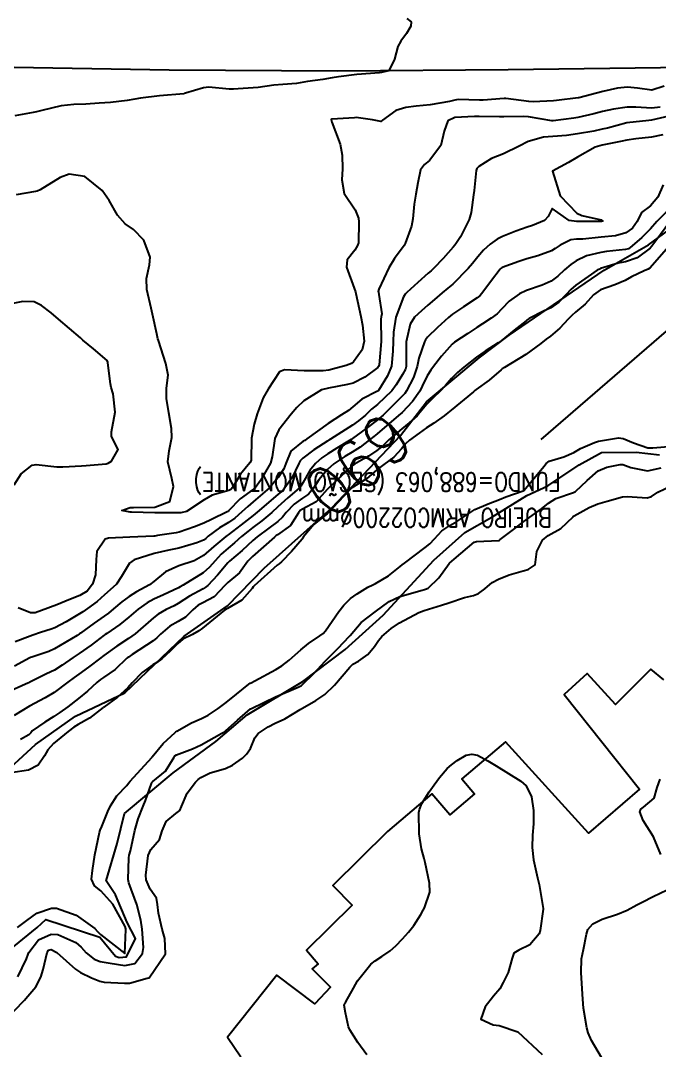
# Model space of a CAD drawing. Header units: metres. Extents: x 292545 to 299085, y 7450245 to 7463078.
# Drawn here: x 293152.5 to 293204.4, y 7462653.6 to 7462737.3 of the extents above; entities that cross this region are included whole.
import ezdxf
from ezdxf.enums import TextEntityAlignment as Align

# ---------------------------------------------------------------- set-up
doc = ezdxf.new("R2010")
doc.units = ezdxf.units.M
doc.linetypes.add('CONTINUO', pattern=[0])
for name, color, linetype in [('Cotas', 45, 'Continuous'), ('Curvas de Nivel 1m', 11, 'Continuous'), ('Curvas de Nivel 5m', 15, 'Continuous'), ('Edificações', 30, 'Continuous'), ('Hidrografia', 140, 'Continuous'), ('Linha Férrea', 20, 'Continuous'), ('TEXTO', 45, 'Continuous')]:
    doc.layers.add(name, color=color, linetype=linetype)
doc.styles.add('ROMANS', font='romans', dxfattribs={"height": 0.2})
doc.styles.add('Style-STANDARD', font='STANDARD.shx')

msp = doc.modelspace()

# ---------------------------------------------------------------- linework, layer by layer
at = {"layer": 'Curvas de Nivel 1m', "flags": 128}
for points, elevation in [([(293183.876, 7462737.515), (293184.235, 7462737.226), (293184.218, 7462736.878), (293183.864, 7462736.301), (293183.413, 7462735.679), (293183.145, 7462735.237), (293182.883, 7462734.194), (293182.414, 7462733.244), (293181.932, 7462733.138), (293181.822, 7462733.119), (293181.667, 7462733.098), (293179.82, 7462732.944), (293178.348, 7462732.765), (293177.817, 7462732.677), (293177.065, 7462732.561), (293175.813, 7462732.375), (293174.925, 7462732.226), (293173.811, 7462732.139), (293173.082, 7462732.085), (293171.808, 7462731.903), (293170.194, 7462731.782), (293169.806, 7462731.756), (293169.451, 7462731.759), (293167.808, 7462731.926), (293167.354, 7462731.877), (293165.915, 7462731.439), (293165.828, 7462731.414), (293165.803, 7462731.408), (293165.758, 7462731.397), (293163.8, 7462731.208), (293162.257, 7462731.027), (293161.798, 7462730.961), (293161.15, 7462730.853), (293159.795, 7462730.685), (293158.885, 7462730.615), (293157.793, 7462730.543), (293156.831, 7462730.511), (293155.791, 7462730.405), (293154.22, 7462730.016), (293153.786, 7462729.911), (293153.516, 7462729.862), (293152.034, 7462729.607)], 697), ([(293204.795, 7462731.998), (293203.81, 7462731.672), (293202.643, 7462731.839), (293201.812, 7462731.936), (293201, 7462731.839), (293199.808, 7462731.584), (293197.863, 7462731.069), (293197.817, 7462731.056), (293196.045, 7462730.842), (293195.799, 7462730.818), (293194.165, 7462730.738), (293193.798, 7462730.763), (293191.937, 7462731.002), (293191.801, 7462731.003), (293190.091, 7462730.864), (293189.798, 7462730.858), (293188.066, 7462730.911), (293187.798, 7462730.871), (293187.364, 7462730.752), (293185.796, 7462730.48), (293184.642, 7462730.374), (293183.793, 7462730.285), (293182.993, 7462730.036), (293181.903, 7462729.249), (293181.848, 7462729.183), (293181.781, 7462729.133), (293181.094, 7462729.26), (293179.951, 7462729.443), (293179.785, 7462729.448), (293179.63, 7462729.436), (293177.783, 7462729.329), (293177.741, 7462729.301), (293177.78, 7462729.076), (293178.464, 7462727.293), (293178.63, 7462726.405), (293178.65, 7462725.291), (293178.606, 7462724.405), (293178.791, 7462723.289), (293179.69, 7462721.956), (293179.969, 7462721.277), (293179.991, 7462720.966), (293179.947, 7462719.277), (293179.891, 7462719.046), (293179.654, 7462718.681), (293179.038, 7462717.89), (293178.972, 7462717.287), (293179.616, 7462715.584), (293179.72, 7462715.279), (293179.751, 7462715.139), (293180.143, 7462713.274), (293180.278, 7462712.577), (293180.414, 7462711.271), (293180.248, 7462710.581), (293179.546, 7462709.586), (293179.378, 7462709.448), (293178.946, 7462709.286), (293177.839, 7462708.996), (293177.537, 7462708.931), (293177.095, 7462708.863), (293175.538, 7462708.86), (293173.936, 7462708.949), (293173.537, 7462708.781), (293172.619, 7462707.364), (293172.201, 7462706.681), (293171.712, 7462705.377), (293171.485, 7462704.539), (293171.271, 7462703.382), (293171.241, 7462701.587), (293171.141, 7462701.383), (293170.363, 7462700.461), (293169.74, 7462699.397), (293169.59, 7462699.229), (293169.42, 7462699.138), (293168.063, 7462698.767), (293167.412, 7462698.367), (293165.984, 7462697.441), (293165.522, 7462697.327), (293165.401, 7462697.316), (293163.541, 7462697.329), (293163.401, 7462697.33), (293161.525, 7462697.374), (293161.401, 7462697.382), (293160.736, 7462697.507), (293161.405, 7462697.745), (293161.668, 7462697.758), (293163.406, 7462697.78), (293164.637, 7462698.232), (293164.938, 7462699.455), (293164.782, 7462700.104), (293164.462, 7462701.46), (293164.564, 7462702.351), (293164.793, 7462703.457), (293164.766, 7462704.171), (293164.55, 7462705.459), (293164.351, 7462706.621), (293164.361, 7462707.462), (293164.49, 7462708.504), (293164.317, 7462709.462), (293163.713, 7462711.317), (293163.667, 7462711.469), (293163.569, 7462711.882), (293163.229, 7462713.474), (293163.117, 7462713.956), (293162.751, 7462715.479), (293162.72, 7462716.381), (293162.989, 7462717.476), (293163.019, 7462718.1), (293162.507, 7462719.482), (293161.672, 7462720.364), (293160.992, 7462720.816), (293160.369, 7462721.51), (293159.701, 7462722.721), (293159.129, 7462723.526), (293157.724, 7462724.659), (293156.435, 7462724.843), (293155.723, 7462724.591), (293154.094, 7462723.584), (293153.838, 7462723.462), (293153.711, 7462723.436), (293152.131, 7462723.181)], 696), ([(293205.187, 7462729.571), (293203.777, 7462729.242), (293203.558, 7462729.211), (293201.773, 7462729.02), (293200.205, 7462728.599), (293199.768, 7462728.499), (293199.076, 7462728.36), (293197.763, 7462728.119), (293196.857, 7462727.984), (293195.761, 7462727.904), (293195.002, 7462727.856), (293193.757, 7462727.502), (293193.016, 7462727.121), (293191.747, 7462726.515), (293190.758, 7462726.134), (293189.736, 7462725.474), (293189.584, 7462725.312), (293189.518, 7462725.162), (293189.353, 7462723.518), (293189.314, 7462723.164), (293189.113, 7462721.741), (293188.954, 7462721.167), (293188.245, 7462719.758), (293187.866, 7462719.187), (293187.778, 7462719.071), (293187.659, 7462718.921), (293186.838, 7462718.005), (293186.093, 7462717.205), (293185.855, 7462716.984), (293185.629, 7462716.797), (293184.783, 7462716.057), (293183.891, 7462715.227), (293183.747, 7462715.094), (293183.609, 7462714.887), (293182.992, 7462713.239), (293182.813, 7462712.002), (293182.789, 7462711.242), (293182.763, 7462710.45), (293182.629, 7462709.244), (293182.313, 7462708.467), (293181.577, 7462707.259), (293181.512, 7462707.204), (293180.228, 7462706.551), (293179.5, 7462705.95), (293179.144, 7462705.636), (293178.587, 7462705.289), (293177.486, 7462704.591), (293175.75, 7462703.327), (293175.591, 7462703.209), (293175.47, 7462703.137), (293174.456, 7462702.342), (293174.06, 7462701.344), (293173.89, 7462700.894), (293173.431, 7462700.181), (293172.739, 7462699.36), (293171.411, 7462698.209), (293170.956, 7462697.836), (293170.483, 7462697.389), (293169.908, 7462696.882), (293169.39, 7462696.537), (293168.678, 7462696.112), (293167.747, 7462695.416), (293167.549, 7462695.24), (293167.37, 7462695.107), (293166.812, 7462694.873), (293165.363, 7462694.444), (293164.547, 7462694.272), (293163.358, 7462694.024), (293161.742, 7462693.494), (293161.35, 7462693.23), (293160.703, 7462692.142), (293160.282, 7462691.511), (293159.786, 7462691.056), (293159.32, 7462690.641), (293158.736, 7462690.101), (293157.941, 7462689.534), (293157.56, 7462689.278), (293157.299, 7462689.107), (293156.196, 7462688.461), (293155.287, 7462687.982), (293154.994, 7462687.865), (293154.124, 7462687.582), (293153.491, 7462687.378), (293153.28, 7462687.306), (293152.048, 7462686.829)], 694), ([(293204.7, 7462728.044), (293203.762, 7462727.86), (293202.484, 7462727.733), (293201.759, 7462727.621), (293201.264, 7462727.518), (293199.755, 7462727.208), (293199.195, 7462727.048), (293197.745, 7462726.233), (293197.018, 7462725.8), (293195.733, 7462725.09), (293196.34, 7462723.084), (293197.689, 7462721.672), (293198.112, 7462721.488), (293199.684, 7462721.154), (293199.802, 7462721.039), (293199.717, 7462721.005), (293199.683, 7462721.001), (293199.64, 7462720.998), (293197.682, 7462721.011), (293197.09, 7462721.076), (293195.693, 7462722.054), (293195.378, 7462721.401), (293195.081, 7462721.096), (293194.101, 7462720.684), (293193.677, 7462720.534), (293192.757, 7462720.207), (293191.669, 7462719.794), (293191.239, 7462719.573), (293190.668, 7462719.15), (293190.129, 7462718.682), (293189.648, 7462718.145), (293189.227, 7462717.578), (293188.879, 7462717.171), (293187.62, 7462715.922), (293187.23, 7462715.581), (293186.767, 7462715.198), (293186.136, 7462714.677), (293185.603, 7462714.204), (293185.084, 7462713.729), (293184.521, 7462713.221), (293184.162, 7462712.646), (293183.838, 7462711.227), (293183.823, 7462710.964), (293183.828, 7462709.227), (293183.771, 7462708.996), (293183.533, 7462708.563), (293183.028, 7462707.73), (293182.667, 7462707.243), (293181.502, 7462706.119), (293181.027, 7462705.735), (293180.525, 7462705.27), (293179.97, 7462704.793), (293179.485, 7462704.456), (293177.675, 7462703.307), (293177.55, 7462703.23), (293177.471, 7462703.183), (293176.326, 7462702.455), (293175.449, 7462701.768), (293175.233, 7462701.545), (293175.118, 7462701.333), (293174.567, 7462700.203), (293173.978, 7462699.344), (293173.704, 7462699.063), (293173.418, 7462698.816), (293171.729, 7462697.375), (293171.55, 7462697.228), (293171.399, 7462697.108), (293170.429, 7462696.347), (293169.375, 7462695.545), (293169.288, 7462695.487), (293169.172, 7462695.402), (293168.204, 7462694.572), (293167.357, 7462693.859), (293166.598, 7462693.431), (293165.348, 7462692.999), (293164.284, 7462692.52), (293163.336, 7462691.748), (293162.97, 7462691.475), (293161.923, 7462690.892), (293161.318, 7462690.525), (293160.724, 7462690.093), (293160.044, 7462689.513), (293159.644, 7462689.172), (293159.297, 7462688.92), (293158.469, 7462688.351), (293157.371, 7462687.539), (293157.318, 7462687.504), (293157.282, 7462687.475), (293157.097, 7462687.359), (293155.27, 7462686.273), (293154.788, 7462686.054), (293153.414, 7462685.588), (293153.303, 7462685.549), (293153.262, 7462685.529), (293152.001, 7462684.853)], 693), ([(293204.705, 7462723.998), (293204.274, 7462722.991), (293203.696, 7462722.279), (293202.957, 7462721.74), (293202.617, 7462721.011), (293202.236, 7462720.456), (293201.674, 7462720.08), (293200.851, 7462719.848), (293199.67, 7462719.72), (293198.186, 7462719.58), (293197.668, 7462719.568), (293197.228, 7462719.514), (293196.357, 7462719.083), (293195.942, 7462718.804), (293195.656, 7462718.631), (293194.53, 7462718.221), (293193.646, 7462717.97), (293192.996, 7462717.766), (293191.635, 7462717.277), (293191.552, 7462717.223), (293191.478, 7462717.142), (293190.685, 7462716.087), (293189.989, 7462715.156), (293189.811, 7462714.957), (293189.609, 7462714.799), (293188.492, 7462714.067), (293187.596, 7462713.468), (293187.439, 7462713.347), (293187.262, 7462713.193), (293186.388, 7462712.395), (293185.569, 7462711.607), (293185.395, 7462711.383), (293185.312, 7462711.213), (293184.876, 7462709.891), (293184.73, 7462709.218), (293184.431, 7462708.319), (293183.859, 7462707.227), (293183.717, 7462707.022), (293183.509, 7462706.794), (293181.953, 7462705.253), (293181.489, 7462704.85), (293180.585, 7462704.166), (293179.474, 7462703.361), (293179.352, 7462703.282), (293178.197, 7462702.564), (293177.455, 7462702.111), (293176.977, 7462701.788), (293176.462, 7462701.32), (293176.011, 7462700.751), (293175.427, 7462699.762), (293175.273, 7462699.483), (293175.148, 7462699.333), (293174.223, 7462698.533), (293173.407, 7462697.8), (293172.919, 7462697.357), (293172.097, 7462696.665), (293171.384, 7462696.124), (293170.955, 7462695.808), (293170.462, 7462695.389), (293169.889, 7462694.873), (293169.363, 7462694.437), (293168.804, 7462693.96), (293168.301, 7462693.411), (293167.863, 7462692.899), (293167.343, 7462692.449), (293165.699, 7462691.445), (293165.47, 7462691.309), (293165.33, 7462691.235), (293164.122, 7462690.661), (293163.315, 7462690.288), (293162.782, 7462690.006), (293162.05, 7462689.489), (293161.296, 7462688.837), (293160.563, 7462688.235), (293159.498, 7462687.518), (293159.368, 7462687.433), (293159.281, 7462687.374), (293158.231, 7462686.573), (293157.266, 7462685.876), (293156.786, 7462685.547), (293155.882, 7462684.932), (293155.247, 7462684.541), (293154.6, 7462684.219), (293153.308, 7462683.589), (293153.258, 7462683.564), (293153.233, 7462683.55), (293153.142, 7462683.502), (293151.223, 7462682.637)], 692), ([(293205.698, 7462722.523), (293204.205, 7462720.992), (293203.677, 7462720.396), (293202.982, 7462719.694), (293202.205, 7462719.015), (293201.891, 7462718.786), (293201.658, 7462718.718), (293200.125, 7462718.566), (293199.655, 7462718.496), (293198.499, 7462718.208), (293197.644, 7462717.815), (293197.205, 7462717.509), (293196.7, 7462717.079), (293196.151, 7462716.561), (293195.623, 7462716.142), (293194.898, 7462715.819), (293193.616, 7462715.403), (293193.052, 7462715.118), (293192.211, 7462714.524), (293191.594, 7462713.906), (293191.22, 7462713.512), (293190.748, 7462713.148), (293190.048, 7462712.694), (293189.581, 7462712.388), (293188.84, 7462711.905), (293187.755, 7462711.187), (293187.561, 7462711.032), (293186.692, 7462710.058), (293186.048, 7462709.205), (293185.829, 7462708.917), (293185.532, 7462708.462), (293185.127, 7462707.605), (293184.935, 7462707.216), (293184.357, 7462706.369), (293183.495, 7462705.483), (293183.209, 7462705.234), (293181.478, 7462703.755), (293181.201, 7462703.538), (293180.861, 7462703.266), (293180.086, 7462702.651), (293179.458, 7462702.257), (293178.844, 7462701.897), (293177.961, 7462701.302), (293177.438, 7462700.844), (293176.749, 7462699.998), (293176.316, 7462699.321), (293175.906, 7462698.838), (293175.415, 7462698.514), (293174.725, 7462698.021), (293174.094, 7462697.343), (293173.782, 7462696.962), (293173.392, 7462696.625), (293172.665, 7462696.08), (293171.713, 7462695.375), (293171.37, 7462695.084), (293170.499, 7462694.251), (293169.483, 7462693.399), (293169.413, 7462693.339), (293169.352, 7462693.262), (293168.504, 7462692.245), (293167.708, 7462691.416), (293167.509, 7462691.239), (293167.329, 7462691.131), (293166.226, 7462690.534), (293165.31, 7462689.95), (293164.99, 7462689.771), (293164.335, 7462689.46), (293163.679, 7462689.086), (293163.296, 7462688.791), (293161.81, 7462687.492), (293161.279, 7462687.105), (293160.312, 7462686.47), (293159.265, 7462685.717), (293159.152, 7462685.633), (293159.009, 7462685.523), (293158.019, 7462684.765), (293157.243, 7462684.209), (293156.849, 7462683.935), (293156.339, 7462683.553), (293155.224, 7462682.723), (293154.509, 7462682.288), (293153.213, 7462681.59), (293151.971, 7462680.839)], 691), ([(293205.181, 7462718.977), (293203.636, 7462717.216), (293203.504, 7462717.132), (293203.187, 7462717.004), (293202.15, 7462716.493), (293201.625, 7462716.212), (293200.793, 7462715.856), (293199.617, 7462715.443), (293199.051, 7462715.048), (293198.382, 7462714.277), (293197.591, 7462713.622), (293197.287, 7462713.374), (293197.007, 7462713.076), (293196.33, 7462712.328), (293195.569, 7462711.693), (293195.213, 7462711.447), (293194.771, 7462711.098), (293193.554, 7462710.185), (293191.811, 7462709.137), (293191.644, 7462709.037), (293191.54, 7462708.953), (293190.579, 7462708.098), (293189.516, 7462707.339), (293189.415, 7462707.261), (293189.302, 7462707.163), (293187.498, 7462705.674), (293187.23, 7462705.458), (293186.908, 7462705.196), (293186.078, 7462704.613), (293185.483, 7462704.232), (293184.891, 7462703.803), (293184.111, 7462703.224), (293183.769, 7462702.927), (293183.462, 7462702.532), (293182.838, 7462701.853), (293182.009, 7462701.252), (293181.438, 7462700.812), (293180.616, 7462700.083), (293179.424, 7462699.348), (293179.334, 7462699.281), (293178.287, 7462698.172), (293177.485, 7462697.309), (293177.444, 7462697.268), (293177.402, 7462697.243), (293176.332, 7462696.378), (293175.475, 7462695.329), (293175.433, 7462695.269), (293175.371, 7462695.176), (293174.529, 7462694.171), (293173.706, 7462693.346), (293173.512, 7462693.187), (293173.35, 7462693.058), (293171.475, 7462691.378), (293171.407, 7462691.303), (293171.33, 7462691.175), (293170.475, 7462690.228), (293169.305, 7462689.539), (293169.214, 7462689.491), (293169.076, 7462689.403), (293167.288, 7462687.954), (293166.99, 7462687.729), (293166.472, 7462687.438), (293165.686, 7462687.037), (293165.275, 7462686.701), (293164.656, 7462686.069), (293163.966, 7462685.463), (293163.562, 7462685.164), (293163.255, 7462684.971), (293162.381, 7462684.348), (293161.579, 7462683.495), (293161.229, 7462683.09), (293160.389, 7462682.341), (293159.256, 7462681.52), (293159.23, 7462681.502), (293159.212, 7462681.488), (293158.09, 7462680.64), (293157.192, 7462680.115), (293156.833, 7462679.9), (293156.358, 7462679.552), (293155.173, 7462678.56), (293154.703, 7462678.039), (293154.455, 7462677.577), (293153.936, 7462676.801), (293153.151, 7462676.403), (293151.719, 7462676.181)], 689), ([(293152.251, 7462663.601), (293153.009, 7462664.179), (293153.814, 7462664.779), (293155.017, 7462665.184), (293155.413, 7462665.17), (293157.009, 7462664.6), (293158.527, 7462663.527), (293158.754, 7462663.287), (293158.988, 7462663.045), (293160.973, 7462661.5), (293161.046, 7462663.446), (293161.045, 7462663.499), (293160.996, 7462663.696), (293160.003, 7462665.51), (293159.034, 7462666.584), (293158.508, 7462666.998), (293158.264, 7462667.532), (293158.342, 7462668.242), (293158.547, 7462669.528), (293158.903, 7462671.335), (293158.963, 7462671.522), (293159.096, 7462671.826), (293159.591, 7462673.032), (293159.807, 7462673.513), (293160.33, 7462674.302), (293161.138, 7462675.163), (293161.283, 7462675.356), (293161.393, 7462675.496), (293163.162, 7462677.419), (293163.186, 7462677.447), (293163.206, 7462677.47), (293164.08, 7462678.555), (293165.057, 7462679.451), (293165.124, 7462679.511), (293165.185, 7462679.558), (293166.39, 7462680.243), (293167.201, 7462680.613), (293167.743, 7462680.884), (293168.546, 7462681.41), (293169.218, 7462681.908), (293170.044, 7462682.572), (293171.051, 7462683.382), (293171.154, 7462683.461), (293171.234, 7462683.508), (293171.533, 7462683.672), (293173.245, 7462684.586), (293173.723, 7462684.871), (293174.325, 7462685.339), (293174.813, 7462685.781), (293175.266, 7462686.179), (293175.904, 7462686.693), (293176.831, 7462687.315), (293177.095, 7462687.501), (293177.287, 7462687.726), (293178.361, 7462689.294), (293178.781, 7462689.818), (293179.319, 7462690.343), (293179.862, 7462690.738), (293180.731, 7462691.266), (293181.114, 7462691.474), (293181.328, 7462691.571), (293182.392, 7462692.195), (293183.349, 7462692.957), (293183.503, 7462693.085), (293183.69, 7462693.235), (293185.366, 7462694.494), (293185.764, 7462694.811), (293186.126, 7462695.202), (293186.733, 7462695.846), (293187.39, 7462696.302), (293187.949, 7462696.627), (293188.761, 7462697.17), (293189.407, 7462697.584), (293190.504, 7462698.057), (293191.416, 7462698.411), (293191.923, 7462698.628), (293193.343, 7462699.121), (293193.399, 7462699.145), (293193.423, 7462699.161), (293195.027, 7462701.096), (293195.21, 7462701.33), (293195.45, 7462701.53), (293196.657, 7462701.876), (293197.46, 7462702.22), (293197.989, 7462702.541), (293199.147, 7462703.045), (293199.474, 7462703.136), (293201.084, 7462703.416), (293201.476, 7462703.351), (293202.305, 7462703.012), (293203.467, 7462702.606), (293203.867, 7462702.594), (293205.47, 7462702.75)], 689), ([(293150.904, 7462655.698), (293152.712, 7462657.593), (293152.809, 7462657.707), (293152.927, 7462657.847), (293153.742, 7462658.781), (293154.155, 7462659.578), (293154.339, 7462660.197), (293154.66, 7462661.573), (293154.776, 7462661.772), (293154.975, 7462661.819), (293155.444, 7462661.565), (293156.96, 7462660.218), (293157.359, 7462659.946), (293158.269, 7462659.53), (293158.949, 7462659.247), (293159.296, 7462659.168), (293160.947, 7462659.085), (293161.351, 7462659.092), (293162.782, 7462659.482), (293162.919, 7462659.515), (293162.953, 7462659.529), (293164.277, 7462661.46), (293164.231, 7462662.707), (293164.008, 7462663.465), (293163.695, 7462664.787), (293163.613, 7462665.471), (293163.539, 7462665.984), (293163.035, 7462666.723), (293162.71, 7462667.483), (293162.674, 7462667.858), (293162.87, 7462669.473), (293163.078, 7462669.94), (293163.795, 7462670.754), (293164.019, 7462671.461), (293164.331, 7462672.227), (293165.107, 7462672.883), (293165.45, 7462673.107), (293165.585, 7462673.445), (293166.031, 7462674.539), (293166.709, 7462675.434), (293166.929, 7462675.648), (293167.147, 7462675.803), (293167.91, 7462676.178), (293169.154, 7462676.544), (293169.734, 7462676.817), (293170.533, 7462677.386), (293170.856, 7462677.693), (293171.171, 7462678.168), (293171.525, 7462679.031), (293171.807, 7462679.374), (293172.628, 7462679.929), (293173.196, 7462680.208), (293173.97, 7462680.58), (293175.213, 7462681.33), (293176.485, 7462682.052), (293177.225, 7462682.558), (293178.005, 7462683.298), (293179.248, 7462684.784), (293179.506, 7462685.022), (293179.966, 7462685.273), (293180.72, 7462685.807), (293181.271, 7462686.451), (293181.588, 7462686.948), (293181.849, 7462687.254), (293182.624, 7462687.912), (293183.294, 7462688.37), (293184.854, 7462689.217), (293185.305, 7462689.387), (293186.697, 7462689.808), (293187.311, 7462690.01), (293188.576, 7462690.431), (293189.317, 7462690.611), (293189.717, 7462690.758), (293190.232, 7462691.151), (293190.832, 7462691.643), (293191.335, 7462691.927), (293192.193, 7462692.279), (293193.345, 7462692.605), (293193.759, 7462692.701), (293194.325, 7462693.105), (293194.442, 7462694.182), (293194.903, 7462695.097), (293195.377, 7462695.487), (293196.404, 7462696.058), (293197.392, 7462696.991), (293197.426, 7462697.036), (293197.483, 7462697.069), (293198.716, 7462697.744), (293199.408, 7462698.056), (293200.169, 7462698.281), (293201.417, 7462698.609), (293201.789, 7462698.645), (293203.416, 7462698.547), (293203.77, 7462698.643), (293204.278, 7462698.987), (293205.429, 7462699.538)], 691), ([(293180.647, 7462653.263), (293179.909, 7462654.253), (293179.243, 7462655.285), (293179.15, 7462655.531), (293178.917, 7462656.675), (293178.8, 7462657.291), (293178.821, 7462657.395), (293178.927, 7462657.555), (293179.562, 7462658.663), (293179.885, 7462659.276), (293180.966, 7462660.618), (293181.321, 7462660.904), (293181.86, 7462661.251), (293182.521, 7462661.701), (293182.982, 7462662.11), (293183.533, 7462662.689), (293184.036, 7462663.23), (293184.458, 7462663.769), (293185.015, 7462664.656), (293185.219, 7462665.009), (293185.321, 7462665.207), (293185.75, 7462666.489), (293185.737, 7462667.203), (293185.373, 7462668.893), (293185.29, 7462669.208), (293185.075, 7462670.008), (293184.888, 7462671.213), (293184.856, 7462672.96), (293184.91, 7462673.213), (293185.118, 7462673.695), (293185.69, 7462674.641), (293186.097, 7462675.2), (293186.534, 7462675.804), (293187.153, 7462676.544), (293187.508, 7462676.836), (293187.965, 7462677.182), (293188.721, 7462677.621), (293189.168, 7462677.712), (293189.62, 7462677.616), (293190.48, 7462677.15), (293191.157, 7462676.74), (293192.136, 7462676.142), (293193.139, 7462675.514), (293193.577, 7462675.116), (293194.008, 7462674.227), (293194.194, 7462673.109), (293194.17, 7462672.042), (293194.09, 7462671.11), (293194.086, 7462670.101), (293194.193, 7462669.109), (293194.511, 7462667.642), (293194.633, 7462667.104), (293194.969, 7462665.155), (293194.968, 7462665.101), (293194.735, 7462663.364), (293194.647, 7462663.103), (293193.891, 7462662.204), (293192.98, 7462661.778), (293192.573, 7462661.528), (293192.439, 7462661.125), (293192.125, 7462659.958), (293191.721, 7462659.132), (293191.448, 7462658.624), (293190.932, 7462658.035), (293190.265, 7462657.15), (293189.907, 7462656.149), (293190.908, 7462655.7), (293191.395, 7462655.63), (293192.903, 7462655.12), (293194.876, 7462653.291)], 692), ([(293204.526, 7462669.531), (293203.943, 7462670.991), (293203.106, 7462672.313), (293202.828, 7462673.003), (293202.893, 7462673.225), (293203.117, 7462673.381), (293203.999, 7462674.117), (293204.238, 7462674.989), (293204.463, 7462675.667)], 692), ([(293199.71, 7462653.042), (293198.893, 7462654.412), (293198.624, 7462655.053), (293198.519, 7462655.441), (293198.243, 7462657.057), (293198.2, 7462657.788), (293198.119, 7462659.058), (293198.066, 7462659.949), (293198.093, 7462661.059), (293198.231, 7462661.807), (293198.497, 7462663.055), (293198.601, 7462663.452), (293199.001, 7462663.895), (293199.773, 7462664.274), (293201.01, 7462664.702), (293201.779, 7462665.019), (293202.583, 7462665.443), (293203.023, 7462665.663), (293203.905, 7462666.116), (293205.038, 7462666.658)], 692)]:
    msp.add_lwpolyline(points, dxfattribs=dict(at, elevation=elevation))
at = {"layer": 'Curvas de Nivel 5m', "flags": 128}
for points, elevation in [([(293204.465, 7462730.311), (293203.792, 7462730.23), (293202.501, 7462730.301), (293201.792, 7462730.296), (293200.689, 7462730.132), (293199.786, 7462729.936), (293199.071, 7462729.764), (293197.779, 7462729.459), (293197.451, 7462729.4), (293195.774, 7462729.189), (293195.671, 7462729.195), (293193.779, 7462729.504), (293193.353, 7462729.542), (293191.779, 7462729.515), (293191.41, 7462729.512), (293189.779, 7462729.54), (293189.391, 7462729.551), (293187.777, 7462729.451), (293187.226, 7462729.188), (293186.932, 7462728.359), (293186.655, 7462727.196), (293185.741, 7462725.971), (293185.313, 7462725.638), (293184.997, 7462725.217), (293184.791, 7462724.145), (293184.626, 7462723.221), (293184.491, 7462722.426), (293184.375, 7462721.223), (293184.267, 7462720.634), (293183.765, 7462719.229), (293183.725, 7462719.167), (293183.66, 7462719.067), (293182.894, 7462717.992), (293182.422, 7462717.248), (293181.615, 7462715.516), (293181.569, 7462715.305), (293181.574, 7462715.26), (293181.611, 7462715.071), (293181.848, 7462713.509), (293181.809, 7462713.257), (293181.785, 7462713.062), (293181.81, 7462711.256), (293181.628, 7462709.343), (293181.615, 7462709.259), (293181.593, 7462709.208), (293181.541, 7462709.143), (293180.463, 7462708.337), (293179.522, 7462707.871), (293179.061, 7462707.743), (293177.515, 7462707.459), (293176.966, 7462707.308), (293175.509, 7462706.434), (293174.95, 7462705.887), (293174.487, 7462705.34), (293173.48, 7462704.065), (293173.164, 7462703.355), (293172.935, 7462701.874), (293172.798, 7462701.36), (293172.006, 7462699.949), (293171.58, 7462699.378), (293171.422, 7462699.243), (293170.342, 7462698.463), (293169.404, 7462697.481), (293169.366, 7462697.438), (293169.288, 7462697.401), (293168.024, 7462696.784), (293167.389, 7462696.468), (293166.64, 7462696.175), (293165.377, 7462695.752), (293165.138, 7462695.691), (293163.635, 7462695.467), (293163.407, 7462695.435), (293163.373, 7462695.43), (293163.32, 7462695.418), (293161.371, 7462695.338), (293159.634, 7462695.253), (293159.369, 7462695.168), (293158.709, 7462694.177), (293158.655, 7462693.527), (293158.581, 7462692.287), (293158.353, 7462691.53), (293157.907, 7462690.951), (293157.319, 7462690.6), (293156.557, 7462690.309), (293155.306, 7462689.799), (293155.141, 7462689.736), (293154.714, 7462689.576), (293153.682, 7462689.203), (293153.299, 7462689.179), (293152.296, 7462689.6)], 695), ([(293205.256, 7462720.976), (293204.119, 7462719.444), (293203.804, 7462718.998), (293203.66, 7462718.832), (293202.61, 7462718.049), (293201.644, 7462717.727), (293201.062, 7462717.606), (293199.635, 7462717.183), (293199.534, 7462717.142), (293199.357, 7462717.044), (293197.62, 7462715.828), (293197.207, 7462715.484), (293196.824, 7462715.078), (293196.232, 7462714.455), (293195.596, 7462713.994), (293194.987, 7462713.702), (293193.829, 7462713.108), (293193.679, 7462713.012), (293193.581, 7462712.941), (293192.612, 7462712.163), (293191.565, 7462711.314), (293191.463, 7462711.242), (293191.31, 7462711.143), (293190.249, 7462710.46), (293189.551, 7462709.972), (293188.519, 7462709.175), (293187.992, 7462708.728), (293187.529, 7462708.249), (293187.038, 7462707.677), (293186.605, 7462707.199), (293186.035, 7462706.678), (293185.502, 7462706.149), (293185.082, 7462705.629), (293184.726, 7462705.218), (293184.086, 7462704.625), (293183.482, 7462704.161), (293182.418, 7462703.246), (293181.94, 7462702.779), (293181.46, 7462702.393), (293180.782, 7462701.938), (293179.634, 7462701.278), (293179.517, 7462701.204), (293179.442, 7462701.14), (293177.482, 7462699.309), (293177.422, 7462699.23), (293176.521, 7462698.21), (293175.406, 7462697.629), (293175.22, 7462697.516), (293175.08, 7462697.333), (293174.435, 7462696.292), (293173.376, 7462695.538), (293173.261, 7462695.466), (293173.122, 7462695.354), (293171.357, 7462693.763), (293171.155, 7462693.582), (293170.98, 7462693.384), (293170.279, 7462692.455), (293169.335, 7462691.646), (293169.207, 7462691.529), (293169.105, 7462691.402), (293168.241, 7462690.489), (293167.311, 7462689.997), (293166.932, 7462689.81), (293166.486, 7462689.438), (293165.894, 7462688.847), (293165.293, 7462688.49), (293164.632, 7462688.114), (293163.882, 7462687.464), (293163.581, 7462687.166), (293163.277, 7462686.917), (293161.577, 7462685.807), (293161.264, 7462685.596), (293161.209, 7462685.555), (293161.143, 7462685.501), (293160.186, 7462684.573), (293159.239, 7462683.935), (293158.989, 7462683.771), (293158.694, 7462683.525), (293157.94, 7462682.819), (293157.22, 7462682.229), (293156.335, 7462681.553), (293155.692, 7462681.076), (293155.201, 7462680.766), (293154.459, 7462680.312), (293153.446, 7462679.587), (293153.324, 7462679.446), (293153.18, 7462679.263), (293152.482, 7462678.906)], 690), ([(293151.972, 7462699.605), (293152.54, 7462700.495), (293153.447, 7462701.205), (293153.774, 7462701.26), (293155.445, 7462701.071), (293155.935, 7462701.073), (293157.447, 7462701.146), (293157.821, 7462701.163), (293159.45, 7462701.317), (293159.62, 7462701.348), (293159.892, 7462701.513), (293160.427, 7462702.47), (293159.878, 7462703.514), (293159.88, 7462703.917), (293160.192, 7462705.51), (293160.037, 7462706.991), (293159.869, 7462707.515), (293159.81, 7462707.8), (293159.597, 7462709.519), (293159.592, 7462709.567), (293159.545, 7462709.71), (293158.437, 7462710.648), (293157.561, 7462711.365), (293157.357, 7462711.542), (293155.586, 7462713.077), (293154.985, 7462713.569), (293154.193, 7462714.175), (293153.602, 7462714.462), (293152.688, 7462714.513), (293151.6, 7462714.283)], 695), ([(293152.281, 7462659.6), (293152.968, 7462661.054), (293153.115, 7462661.445), (293153.175, 7462661.588), (293153.954, 7462662.615), (293154.988, 7462663.076), (293155.525, 7462663.027), (293156.981, 7462662.395), (293157.433, 7462661.998), (293157.84, 7462661.537), (293158.468, 7462661.027), (293158.966, 7462660.842), (293159.77, 7462660.707), (293160.963, 7462660.526), (293161.775, 7462660.682), (293162.406, 7462661.486), (293162.488, 7462661.974), (293162.381, 7462663.486), (293162.274, 7462664.217), (293161.947, 7462665.491), (293161.308, 7462667.23), (293161.248, 7462667.498), (293161.297, 7462669.271), (293161.336, 7462669.496), (293161.433, 7462669.851), (293161.794, 7462671.489), (293162.066, 7462672.449), (293162.461, 7462673.48), (293162.656, 7462673.941), (293163.14, 7462675.308), (293163.188, 7462675.424), (293163.241, 7462675.469), (293164.287, 7462676.323), (293164.971, 7462677.452), (293165.048, 7462677.568), (293165.165, 7462677.647), (293166.479, 7462678.128), (293167.173, 7462678.459), (293168.847, 7462679.405), (293169.061, 7462679.526), (293169.186, 7462679.616), (293170.137, 7462680.452), (293171.19, 7462681.38), (293171.255, 7462681.421), (293173.223, 7462682.367), (293175.058, 7462683.159), (293175.232, 7462683.238), (293175.293, 7462683.269), (293175.371, 7462683.329), (293176.317, 7462684.245), (293177.252, 7462685.255), (293177.304, 7462685.309), (293178.273, 7462686.289), (293179.229, 7462687.281), (293179.284, 7462687.345), (293180.172, 7462688.393), (293181.303, 7462689.26), (293182.46, 7462690.1), (293183.316, 7462690.523), (293185.147, 7462691.039), (293185.322, 7462691.091), (293185.413, 7462691.118), (293185.614, 7462691.207), (293186.488, 7462692.046), (293187.315, 7462693.19), (293187.335, 7462693.208), (293187.353, 7462693.228), (293187.728, 7462693.556), (293189.371, 7462694.923), (293189.551, 7462694.978), (293191.372, 7462695.081), (293191.415, 7462695.097), (293191.475, 7462695.139), (293192.557, 7462695.956), (293193.388, 7462696.611), (293194.062, 7462697.11), (293194.844, 7462697.656), (293195.408, 7462698.117), (293196.004, 7462698.494), (293197.421, 7462698.964), (293197.494, 7462698.997), (293197.593, 7462699.068), (293198.539, 7462699.952), (293199.44, 7462700.722), (293200.141, 7462701.04), (293201.214, 7462701.255), (293201.446, 7462701.243), (293202.092, 7462701.014), (293203.44, 7462700.736), (293204.555, 7462700.983)], 690)]:
    msp.add_lwpolyline(points, dxfattribs=dict(at, elevation=elevation))
at = {"layer": 'Edificações'}
msp.add_lwpolyline([(293204.762, 7462683.734), (293203.713, 7462684.622), (293200.85, 7462681.742), (293198.535, 7462684.263), (293196.671, 7462682.552), (293202.8, 7462674.868), (293198.646, 7462671.288), (293191.893, 7462678.697), (293188.352, 7462675.686), (293189.387, 7462674.469), (293187.387, 7462672.768), (293185.93, 7462674.481), (293182.317, 7462671.409), (293177.871, 7462667.024), (293179.444, 7462665.429), (293175.726, 7462661.779), (293176.678, 7462660.643), (293176.207, 7462660.248), (293177.689, 7462658.76), (293176.412, 7462657.413), (293173.324, 7462659.744), (293169.32, 7462654.681), (293170.41, 7462653.095)], dxfattribs=at)
at = {"layer": 'Hidrografia'}
for points, elevation in [([(293147.575, 7462672.843), (293153.718, 7462678.493), (293156.962, 7462680.787), (293160.971, 7462682.677), (293165.798, 7462687.29), (293169.313, 7462689.764), (293172.286, 7462692.824), (293175.8, 7462695.929), (293177.782, 7462697.728), (293183.375, 7462703.61), (293185.492, 7462706.355), (293189.772, 7462709.909), (293192.205, 7462711.754), (293199.92, 7462717.045), (293203.524, 7462719.115), (293206.767, 7462721.5), (293211.104, 7462722.186), (293214.348, 7462723.266), (293216.015, 7462723.986), (293215.419, 7462725.742), (293216.456, 7462729.425), (293217.493, 7462734.488), (293217.378, 7462738.516)], 712.647), ([(293151.944, 7462662.068), (293153.845, 7462663.617), (293154.546, 7462664.267), (293158.95, 7462662.818), (293160.201, 7462661.269), (293160.501, 7462661.169), (293161.101, 7462661.219), (293161.852, 7462662.718), (293161.151, 7462664.017), (293160.201, 7462666.266), (293159.45, 7462667.416), (293160.354, 7462670.433), (293160.954, 7462672.882), (293164.907, 7462676.181), (293168.36, 7462678.729), (293170.919, 7462680.9), (293175.423, 7462683.598), (293178.876, 7462686.197), (293181.978, 7462688.996), (293186.091, 7462693.47), (293188.593, 7462695.719), (293190.794, 7462696.968), (293193.647, 7462698.717), (293195.348, 7462699.517), (293197.9, 7462701.216), (293199.702, 7462702.216), (293202.52, 7462702.239), (293204.422, 7462702.039)], 691.646)]:
    msp.add_lwpolyline(points, dxfattribs=dict(at, elevation=elevation))
at = {"layer": 'Linha Férrea', "linetype": 'Continuous'}
msp.add_lwpolyline([(293150.382, 7462733.583), (293164.579, 7462733.331), (293178.272, 7462733.261), (293192.13, 7462733.367), (293206.554, 7462733.564), (293216.238, 7462733.707), (293229.222, 7462733.992), (293245.43, 7462734.276), (293258.482, 7462734.383), (293274.192, 7462734.794), (293288.654, 7462734.937), (293303.545, 7462735.186), (293313.854, 7462735.567), (293326.878, 7462735.676), (293349.478, 7462736.097), (293364.165, 7462736.353), (293383.356, 7462736.66), (293400.487, 7462736.929), (293421.072, 7462737.276), (293439.992, 7462737.673), (293463.789, 7462738.06), (293500.201, 7462738.752), (293527.964, 7462739.277)], dxfattribs=at)
at = {"layer": 'TEXTO', "linetype": 'CONTINUO'}
msp.add_polyline3d([(293217.346, 7462722.788, 0), (293194.77, 7462703.277, 0)], dxfattribs=at)

# ---------------------------------------------------------------- texts
at = {"layer": 'Cotas', "style": 'Style-STANDARD'}
msp.add_text('690', height=4, rotation=221.57417, dxfattribs=at).set_placement((293179.925, 7462701.238, 690), align=Align.MIDDLE_CENTER)
at = {"layer": 'TEXTO', "style": 'ROMANS', "width": 0.8}
for s, p in [('FUNDO=688,063 (SEÇÃO MONTANTE)', (293196.381, 7462700.576)), ('BUEIRO ARMCO2200Ømm', (293195.682, 7462697.665))]:
    msp.add_text(s, height=1.5, rotation=180, dxfattribs=at).set_placement(p)

doc.saveas('drawing.dxf')
